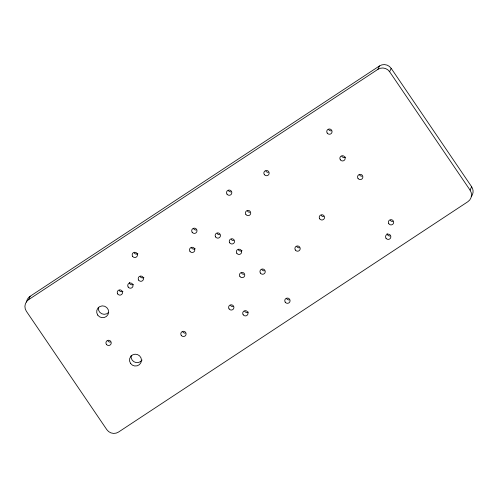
<?xml version="1.0" encoding="UTF-8"?>
<svg xmlns="http://www.w3.org/2000/svg" width="498" height="498" viewBox="0 0 498 498"><rect width="100%" height="100%" fill="white"/><g stroke="black" fill="none" stroke-linecap="round" stroke-linejoin="round"><path stroke-width="0.75" d="M471.643 186.756L470.081 190.155A8.466 8.335 24.7 0 1 467.834 201.734L118.555 432.04A8.466 8.335 24.7 0 1 106.827 429.674L26.357 311.244A8.466 8.335 24.7 0 1 28.604 299.665L30.166 296.266L379.445 65.96A8.466 8.335 24.7 0 1 391.173 68.326L471.643 186.756A8.466 8.335 24.7 0 1 471.388 196.486M28.604 299.665L377.876 69.359L379.445 65.96M470.081 190.155L389.61 71.724L391.173 68.326M26.531 302.105A8.466 8.335 24.7 0 1 26.612 301.564M26.736 301.035A8.466 8.335 24.7 0 1 30.166 296.266M142.055 360.023A6.001 5.908 24.7 0 1 131.167 355.528M108.745 312.327A6.001 5.908 24.7 0 1 98.336 307.216M185.206 333.125A2.664 2.627 24.7 0 1 182.81 331.948M248.409 312.09A2.664 2.627 24.7 0 1 244.717 311.343M137.871 253.687A2.664 2.627 24.7 0 1 134.18 252.94M110.338 342.107A2.664 2.627 24.7 0 1 107.942 340.931M122.956 291.293A2.664 2.627 24.7 0 1 119.259 290.546M133.433 284.383A2.664 2.627 24.7 0 1 129.287 282.341M143.91 277.473A2.664 2.627 24.7 0 1 140.218 276.726M243.883 274.249A2.664 2.627 24.7 0 1 241.486 273.072M249.834 212.241A2.664 2.627 24.7 0 1 247.444 211.065M331.164 130.85A2.664 2.627 24.7 0 1 328.767 129.673M389.959 235.996A2.664 2.627 24.7 0 1 387.114 233.531M289.176 299.927A2.664 2.627 24.7 0 1 286.78 298.75M299.304 247.811A2.664 2.627 24.7 0 1 296.908 246.635M264.351 270.856A2.664 2.627 24.7 0 1 261.96 269.679M195.216 248.683A2.664 2.627 24.7 0 1 191.525 247.936M219.562 234.732A2.664 2.627 24.7 0 1 217.172 233.556M361.971 176.186A2.664 2.627 24.7 0 1 359.581 175.01M230.941 191.892A2.664 2.627 24.7 0 1 228.545 190.715M323.65 216.599A2.664 2.627 24.7 0 1 321.254 215.422M345.568 157.131A2.664 2.627 24.7 0 1 341.871 156.391M268.254 172.327A2.664 2.627 24.7 0 1 265.864 171.15M233.02 306.656A2.664 2.627 24.7 0 1 230.624 305.479M242.072 250.612A2.664 2.627 24.7 0 1 238.38 249.871M196.106 230.001A2.664 2.627 24.7 0 1 193.71 228.825M233.668 240.59A2.664 2.627 24.7 0 1 231.271 239.414M392.773 221.517A2.664 2.627 24.7 0 1 390.382 220.34M377.876 69.359A8.466 8.335 24.7 0 1 389.61 71.724M130.532 363.384A6.001 5.908 24.7 0 0 140.872 362.762A6.001 5.908 24.7 0 0 135.051 354.203A6.001 5.908 24.7 0 0 130.532 363.384M97.701 315.066A6.001 5.908 24.7 0 0 108.035 314.45A6.001 5.908 24.7 0 0 102.221 305.884A6.001 5.908 24.7 0 0 97.701 315.066M181.247 335.347A2.664 2.627 24.7 0 0 185.841 335.073A2.664 2.627 24.7 0 0 183.258 331.27A2.664 2.627 24.7 0 0 181.247 335.347M243.155 314.742A2.664 2.627 24.7 0 0 247.749 314.468A2.664 2.627 24.7 0 0 245.165 310.665A2.664 2.627 24.7 0 0 243.155 314.742M132.611 256.339A2.664 2.627 24.7 0 0 137.211 256.065A2.664 2.627 24.7 0 0 134.622 252.262A2.664 2.627 24.7 0 0 132.611 256.339M106.379 344.33A2.664 2.627 24.7 0 0 110.973 344.056A2.664 2.627 24.7 0 0 108.39 340.252A2.664 2.627 24.7 0 0 106.379 344.33M117.696 293.945A2.664 2.627 24.7 0 0 122.29 293.671A2.664 2.627 24.7 0 0 119.707 289.867A2.664 2.627 24.7 0 0 117.696 293.945M128.173 287.035A2.664 2.627 24.7 0 0 132.773 286.761A2.664 2.627 24.7 0 0 130.183 282.957A2.664 2.627 24.7 0 0 128.173 287.035M138.656 280.125A2.664 2.627 24.7 0 0 143.25 279.851A2.664 2.627 24.7 0 0 140.666 276.048A2.664 2.627 24.7 0 0 138.656 280.125M239.924 276.471A2.664 2.627 24.7 0 0 244.518 276.197A2.664 2.627 24.7 0 0 241.935 272.394A2.664 2.627 24.7 0 0 239.924 276.471M245.881 214.464A2.664 2.627 24.7 0 0 250.475 214.19A2.664 2.627 24.7 0 0 247.892 210.386A2.664 2.627 24.7 0 0 245.881 214.464M327.205 133.072A2.664 2.627 24.7 0 0 331.799 132.798A2.664 2.627 24.7 0 0 329.215 128.988A2.664 2.627 24.7 0 0 327.205 133.072M386 238.218A2.664 2.627 24.7 0 0 390.6 237.944A2.664 2.627 24.7 0 0 388.01 234.141A2.664 2.627 24.7 0 0 386 238.218M285.217 302.149A2.664 2.627 24.7 0 0 289.811 301.869A2.664 2.627 24.7 0 0 287.228 298.065A2.664 2.627 24.7 0 0 285.217 302.149M295.345 250.033A2.664 2.627 24.7 0 0 299.939 249.753A2.664 2.627 24.7 0 0 297.356 245.95A2.664 2.627 24.7 0 0 295.345 250.033M260.398 273.078A2.664 2.627 24.7 0 0 264.992 272.798A2.664 2.627 24.7 0 0 262.402 268.995A2.664 2.627 24.7 0 0 260.398 273.078M189.962 251.334A2.664 2.627 24.7 0 0 194.556 251.06A2.664 2.627 24.7 0 0 191.973 247.257A2.664 2.627 24.7 0 0 189.962 251.334M215.609 236.955A2.664 2.627 24.7 0 0 220.203 236.681A2.664 2.627 24.7 0 0 217.614 232.877A2.664 2.627 24.7 0 0 215.609 236.955M358.012 178.409A2.664 2.627 24.7 0 0 362.612 178.135A2.664 2.627 24.7 0 0 360.023 174.331A2.664 2.627 24.7 0 0 358.012 178.409M226.982 194.114A2.664 2.627 24.7 0 0 231.576 193.84A2.664 2.627 24.7 0 0 228.993 190.037A2.664 2.627 24.7 0 0 226.982 194.114M319.691 218.821A2.664 2.627 24.7 0 0 324.285 218.547A2.664 2.627 24.7 0 0 321.702 214.738A2.664 2.627 24.7 0 0 319.691 218.821M340.308 159.79A2.664 2.627 24.7 0 0 344.902 159.509A2.664 2.627 24.7 0 0 342.319 155.706A2.664 2.627 24.7 0 0 340.308 159.79M264.295 174.549A2.664 2.627 24.7 0 0 268.895 174.275A2.664 2.627 24.7 0 0 266.306 170.472A2.664 2.627 24.7 0 0 264.295 174.549M229.061 308.878A2.664 2.627 24.7 0 0 233.655 308.604A2.664 2.627 24.7 0 0 231.072 304.795A2.664 2.627 24.7 0 0 229.061 308.878M236.811 253.27A2.664 2.627 24.7 0 0 241.412 252.996A2.664 2.627 24.7 0 0 238.822 249.187A2.664 2.627 24.7 0 0 236.811 253.27M192.147 232.224A2.664 2.627 24.7 0 0 196.741 231.95A2.664 2.627 24.7 0 0 194.158 228.146A2.664 2.627 24.7 0 0 192.147 232.224M229.709 242.812A2.664 2.627 24.7 0 0 234.303 242.538A2.664 2.627 24.7 0 0 231.719 238.735A2.664 2.627 24.7 0 0 229.709 242.812M388.814 223.739A2.664 2.627 24.7 0 0 393.414 223.465A2.664 2.627 24.7 0 0 390.824 219.655A2.664 2.627 24.7 0 0 388.814 223.739"/></g></svg>
